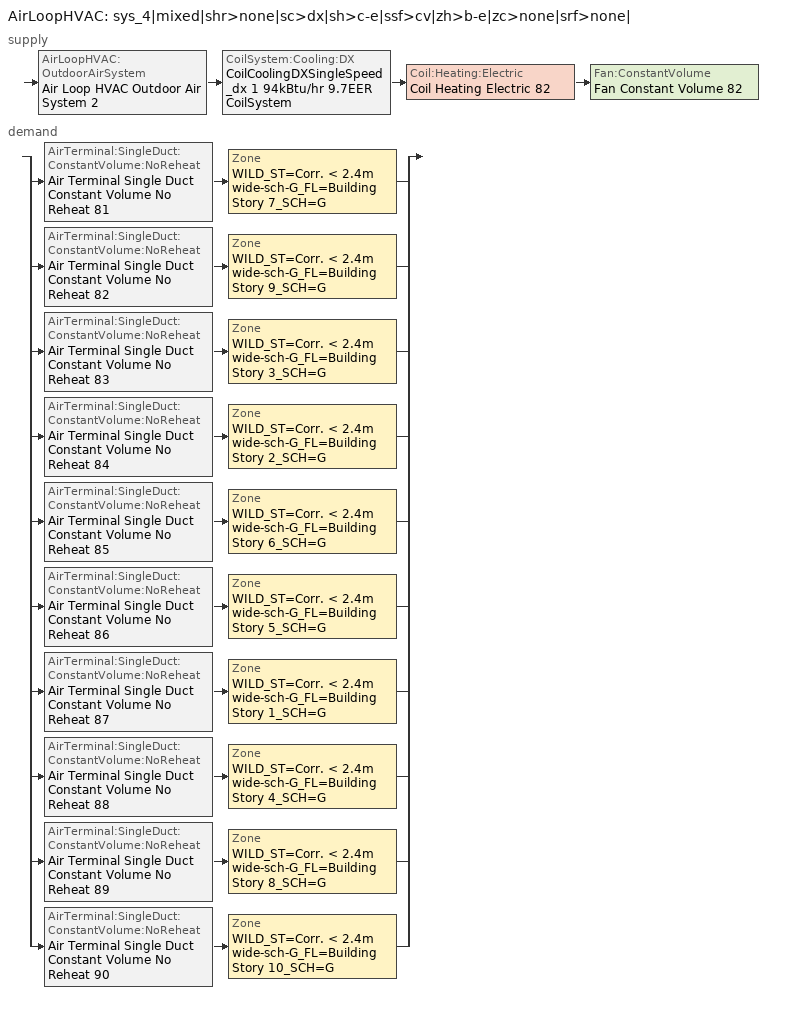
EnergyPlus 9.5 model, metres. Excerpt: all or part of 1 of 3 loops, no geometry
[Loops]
AirLoopHVAC 'sys_4|mixed|shr>none|sc>dx|sh>c-e|ssf>cv|zh>b-e|zc>none|srf>none|'
 supply: AirLoopHVAC:OutdoorAirSystem 'Air Loop HVAC Outdoor Air System 2' > CoilSystem:Cooling:DX 'CoilCoolingDXSingleSpeed_dx 1 94kBtu/hr 9.7EER CoilSystem' > Coil:Heating:Electric 'Coil Heating Electric 82' > Fan:ConstantVolume 'Fan Constant Volume 82'
 demand: split
  | AirTerminal:SingleDuct:ConstantVolume:NoReheat 'Air Terminal Single Duct Constant Volume No Reheat 81' > Zone 'WILD_ST=Corr. < 2.4m wide-sch-G_FL=Building Story 7_SCH=G'
  | AirTerminal:SingleDuct:ConstantVolume:NoReheat 'Air Terminal Single Duct Constant Volume No Reheat 82' > Zone 'WILD_ST=Corr. < 2.4m wide-sch-G_FL=Building Story 9_SCH=G'
  | AirTerminal:SingleDuct:ConstantVolume:NoReheat 'Air Terminal Single Duct Constant Volume No Reheat 83' > Zone 'WILD_ST=Corr. < 2.4m wide-sch-G_FL=Building Story 3_SCH=G'
  | AirTerminal:SingleDuct:ConstantVolume:NoReheat 'Air Terminal Single Duct Constant Volume No Reheat 84' > Zone 'WILD_ST=Corr. < 2.4m wide-sch-G_FL=Building Story 2_SCH=G'
  | AirTerminal:SingleDuct:ConstantVolume:NoReheat 'Air Terminal Single Duct Constant Volume No Reheat 85' > Zone 'WILD_ST=Corr. < 2.4m wide-sch-G_FL=Building Story 6_SCH=G'
  | AirTerminal:SingleDuct:ConstantVolume:NoReheat 'Air Terminal Single Duct Constant Volume No Reheat 86' > Zone 'WILD_ST=Corr. < 2.4m wide-sch-G_FL=Building Story 5_SCH=G'
  | AirTerminal:SingleDuct:ConstantVolume:NoReheat 'Air Terminal Single Duct Constant Volume No Reheat 87' > Zone 'WILD_ST=Corr. < 2.4m wide-sch-G_FL=Building Story 1_SCH=G'
  | AirTerminal:SingleDuct:ConstantVolume:NoReheat 'Air Terminal Single Duct Constant Volume No Reheat 88' > Zone 'WILD_ST=Corr. < 2.4m wide-sch-G_FL=Building Story 4_SCH=G'
  | AirTerminal:SingleDuct:ConstantVolume:NoReheat 'Air Terminal Single Duct Constant Volume No Reheat 89' > Zone 'WILD_ST=Corr. < 2.4m wide-sch-G_FL=Building Story 8_SCH=G'
  | AirTerminal:SingleDuct:ConstantVolume:NoReheat 'Air Terminal Single Duct Constant Volume No Reheat 90' > Zone 'WILD_ST=Corr. < 2.4m wide-sch-G_FL=Building Story 10_SCH=G'
[ZoneControl:Thermostat] Temperature Difference Between Cutout And Setpoint {deltaC}=0
Name | Zone or ZoneList | Control Type Schedule | Control 1
WILD_ST=Corr. < 2.4m wide-sch-G_FL=Building Story 10_SCH=G Thermostat | WILD_ST=Corr. < 2.4m wide-sch-G_FL=Building Story 10_SCH=G | WILD_ST=Corr. < 2.4m wide-sch-G_FL=Building Story 10_SCH=G Thermostat Schedule | Space Function Corr. < 2.4m wide-sch-G Thermostat 30
WILD_ST=Corr. < 2.4m wide-sch-G_FL=Building Story 1_SCH=G Thermostat | WILD_ST=Corr. < 2.4m wide-sch-G_FL=Building Story 1_SCH=G | WILD_ST=Corr. < 2.4m wide-sch-G_FL=Building Story 1_SCH=G Thermostat Schedule | Space Function Corr. < 2.4m wide-sch-G Thermostat 27
WILD_ST=Corr. < 2.4m wide-sch-G_FL=Building Story 2_SCH=G Thermostat | WILD_ST=Corr. < 2.4m wide-sch-G_FL=Building Story 2_SCH=G | WILD_ST=Corr. < 2.4m wide-sch-G_FL=Building Story 2_SCH=G Thermostat Schedule | Space Function Corr. < 2.4m wide-sch-G Thermostat 24
WILD_ST=Corr. < 2.4m wide-sch-G_FL=Building Story 3_SCH=G Thermostat | WILD_ST=Corr. < 2.4m wide-sch-G_FL=Building Story 3_SCH=G | WILD_ST=Corr. < 2.4m wide-sch-G_FL=Building Story 3_SCH=G Thermostat Schedule | Space Function Corr. < 2.4m wide-sch-G Thermostat 23
WILD_ST=Corr. < 2.4m wide-sch-G_FL=Building Story 4_SCH=G Thermostat | WILD_ST=Corr. < 2.4m wide-sch-G_FL=Building Story 4_SCH=G | WILD_ST=Corr. < 2.4m wide-sch-G_FL=Building Story 4_SCH=G Thermostat Schedule | Space Function Corr. < 2.4m wide-sch-G Thermostat 28
WILD_ST=Corr. < 2.4m wide-sch-G_FL=Building Story 5_SCH=G Thermostat | WILD_ST=Corr. < 2.4m wide-sch-G_FL=Building Story 5_SCH=G | WILD_ST=Corr. < 2.4m wide-sch-G_FL=Building Story 5_SCH=G Thermostat Schedule | Space Function Corr. < 2.4m wide-sch-G Thermostat 26
WILD_ST=Corr. < 2.4m wide-sch-G_FL=Building Story 6_SCH=G Thermostat | WILD_ST=Corr. < 2.4m wide-sch-G_FL=Building Story 6_SCH=G | WILD_ST=Corr. < 2.4m wide-sch-G_FL=Building Story 6_SCH=G Thermostat Schedule | Space Function Corr. < 2.4m wide-sch-G Thermostat 25
WILD_ST=Corr. < 2.4m wide-sch-G_FL=Building Story 7_SCH=G Thermostat | WILD_ST=Corr. < 2.4m wide-sch-G_FL=Building Story 7_SCH=G | WILD_ST=Corr. < 2.4m wide-sch-G_FL=Building Story 7_SCH=G Thermostat Schedule | Space Function Corr. < 2.4m wide-sch-G Thermostat 21
WILD_ST=Corr. < 2.4m wide-sch-G_FL=Building Story 8_SCH=G Thermostat | WILD_ST=Corr. < 2.4m wide-sch-G_FL=Building Story 8_SCH=G | WILD_ST=Corr. < 2.4m wide-sch-G_FL=Building Story 8_SCH=G Thermostat Schedule | Space Function Corr. < 2.4m wide-sch-G Thermostat 29
WILD_ST=Corr. < 2.4m wide-sch-G_FL=Building Story 9_SCH=G Thermostat | WILD_ST=Corr. < 2.4m wide-sch-G_FL=Building Story 9_SCH=G | WILD_ST=Corr. < 2.4m wide-sch-G_FL=Building Story 9_SCH=G Thermostat Schedule | Space Function Corr. < 2.4m wide-sch-G Thermostat 22
[ThermostatSetpoint:DualSetpoint] Heating Setpoint Temperature Schedule=NECB-G-Thermostat Setpoint-Heating; Cooling Setpoint Temperature Schedule=NECB-G-Thermostat Setpoint-Cooling
Space Function Corr. < 2.4m wide-sch-G Thermostat 30; Space Function Corr. < 2.4m wide-sch-G Thermostat 27; Space Function Corr. < 2.4m wide-sch-G Thermostat 24; Space Function Corr. < 2.4m wide-sch-G Thermostat 23; Space Function Corr. < 2.4m wide-sch-G Thermostat 28; Space Function Corr. < 2.4m wide-sch-G Thermostat 26; Space Function Corr. < 2.4m wide-sch-G Thermostat 25; Space Function Corr. < 2.4m wide-sch-G Thermostat 21; Space Function Corr. < 2.4m wide-sch-G Thermostat 29; Space Function Corr. < 2.4m wide-sch-G Thermostat 22
[Fan:ConstantVolume]
Fan Constant Volume 82: Availability Schedule=sys_4|mixed|shr>none|sc>dx|sh>c-e|ssf>cv|zh>b-e|zc>none|srf>none| Occ Sch; Fan Total Efficiency=0.39975; Pressure Rise {Pa}=640; Maximum Flow Rate {m3/s}=AutoSize; Motor Efficiency=0.615; Motor In Airstream Fraction=1
[Coil:Heating:Electric]
Coil Heating Electric 82: Availability Schedule=Always On Discrete; Efficiency=1; Nominal Capacity {W}=Autosize
[Coil:Cooling:DX:SingleSpeed]
CoilCoolingDXSingleSpeed_dx 1 94kBtu/hr 9.7EER: Availability Schedule=Always On Discrete; Gross Rated Total Cooling Capacity {W}=Autosize; Gross Rated Sensible Heat Ratio=Autosize; Gross Rated Cooling COP {W/W}=3.36599; Rated Air Flow Rate {m3/s}=Autosize; Rated Evaporator Fan Power Per Volume Flow Rate {W/(m3/s)}=773.3; Total Cooling Capacity Function of Temperature Curve=DXCOOL-NECB2011-REF-CAPFT; Total Cooling Capacity Function of Flow Fraction Curve=DXCOOL-NECB2011-REF-CAPFFLOW; Energy Input Ratio Function of Temperature Curve=DXCOOL-NECB2011-REF-COOLEIRFT; Energy Input Ratio Function of Flow Fraction Curve=DXCOOL-NECB2011-REF-COOLEIRFFLOW; Part Load Fraction Correlation Curve=DXCOOL-NECB2011-REF-COOLPLFFPLR; Minimum Outdoor Dry-Bulb Temperature for Compressor Operation {C}=-25; Condenser Type=AirCooled; Evaporative Condenser Effectiveness=0; Evaporative Condenser Air Flow Rate {m3/s}=Autosize; Evaporative Condenser Pump Rated Power Consumption {W}=Autosize; Crankcase Heater Capacity {W}=0; Maximum Outdoor Dry-Bulb Temperature for Crankcase Heater Operation {C}=0; Basin Heater Capacity {W/K}=0; Basin Heater Setpoint Temperature {C}=10
[ZoneHVAC:Baseboard:Convective:Electric] Availability Schedule=Always On Discrete; Heating Design Capacity {W}=Autosize; Efficiency=1
Zone HVAC Baseboard Convective Electric 90; Zone HVAC Baseboard Convective Electric 87; Zone HVAC Baseboard Convective Electric 84; Zone HVAC Baseboard Convective Electric 83; Zone HVAC Baseboard Convective Electric 88; Zone HVAC Baseboard Convective Electric 86; Zone HVAC Baseboard Convective Electric 85; Zone HVAC Baseboard Convective Electric 81; Zone HVAC Baseboard Convective Electric 89; Zone HVAC Baseboard Convective Electric 82
[AirTerminal:SingleDuct:ConstantVolume:NoReheat] Availability Schedule=Always On Discrete; Maximum Air Flow Rate {m3/s}=AutoSize
Air Terminal Single Duct Constant Volume No Reheat 90; Air Terminal Single Duct Constant Volume No Reheat 87; Air Terminal Single Duct Constant Volume No Reheat 84; Air Terminal Single Duct Constant Volume No Reheat 83; Air Terminal Single Duct Constant Volume No Reheat 88; Air Terminal Single Duct Constant Volume No Reheat 86; Air Terminal Single Duct Constant Volume No Reheat 85; Air Terminal Single Duct Constant Volume No Reheat 81; Air Terminal Single Duct Constant Volume No Reheat 89; Air Terminal Single Duct Constant Volume No Reheat 82
[Zone equipment]
WILD_ST=Corr. < 2.4m wide-sch-G_FL=Building Story 10_SCH=G: Zone HVAC Baseboard Convective Electric 90, Air Terminal Single Duct Constant Volume No Reheat 90
WILD_ST=Corr. < 2.4m wide-sch-G_FL=Building Story 1_SCH=G: Zone HVAC Baseboard Convective Electric 87, Air Terminal Single Duct Constant Volume No Reheat 87
WILD_ST=Corr. < 2.4m wide-sch-G_FL=Building Story 2_SCH=G: Zone HVAC Baseboard Convective Electric 84, Air Terminal Single Duct Constant Volume No Reheat 84
WILD_ST=Corr. < 2.4m wide-sch-G_FL=Building Story 3_SCH=G: Zone HVAC Baseboard Convective Electric 83, Air Terminal Single Duct Constant Volume No Reheat 83
WILD_ST=Corr. < 2.4m wide-sch-G_FL=Building Story 4_SCH=G: Zone HVAC Baseboard Convective Electric 88, Air Terminal Single Duct Constant Volume No Reheat 88
WILD_ST=Corr. < 2.4m wide-sch-G_FL=Building Story 5_SCH=G: Zone HVAC Baseboard Convective Electric 86, Air Terminal Single Duct Constant Volume No Reheat 86
WILD_ST=Corr. < 2.4m wide-sch-G_FL=Building Story 6_SCH=G: Zone HVAC Baseboard Convective Electric 85, Air Terminal Single Duct Constant Volume No Reheat 85
WILD_ST=Corr. < 2.4m wide-sch-G_FL=Building Story 7_SCH=G: Zone HVAC Baseboard Convective Electric 81, Air Terminal Single Duct Constant Volume No Reheat 81
WILD_ST=Corr. < 2.4m wide-sch-G_FL=Building Story 8_SCH=G: Zone HVAC Baseboard Convective Electric 89, Air Terminal Single Duct Constant Volume No Reheat 89
WILD_ST=Corr. < 2.4m wide-sch-G_FL=Building Story 9_SCH=G: Zone HVAC Baseboard Convective Electric 82, Air Terminal Single Duct Constant Volume No Reheat 82
[Sizing:Zone] Zone Cooling Design Supply Air Temperature Input Method=TemperatureDifference; Zone Cooling Design Supply Air Temperature {C}=14; Zone Cooling Design Supply Air Temperature Difference {deltaC}=11; Zone Heating Design Supply Air Temperature Input Method=TemperatureDifference; Zone Heating Design Supply Air Temperature {C}=40; Zone Heating Design Supply Air Temperature Difference {deltaC}=21; Zone Cooling Design Supply Air Humidity Ratio {kgWater/kgDryAir}=0.0085; Zone Heating Design Supply Air Humidity Ratio {kgWater/kgDryAir}=0.008; Design Specification Outdoor Air Object=Space Function Corr. < 2.4m wide-sch-G Ventilation; Zone Heating Sizing Factor=1.3; Zone Cooling Sizing Factor=1.1; Cooling Design Air Flow Method=DesignDay; Cooling Design Air Flow Rate {m3/s}=0; Cooling Minimum Air Flow per Zone Floor Area {m3/s-m2}=0.000762; Cooling Minimum Air Flow {m3/s}=0; Cooling Minimum Air Flow Fraction=0; Heating Design Air Flow Method=DesignDay; Heating Design Air Flow Rate {m3/s}=0; Heating Maximum Air Flow per Zone Floor Area {m3/s-m2}=0.002032; Heating Maximum Air Flow {m3/s}=0.141576; Heating Maximum Air Flow Fraction=0.3; Account for Dedicated Outdoor Air System=No
WILD_ST=Corr. < 2.4m wide-sch-G_FL=Building Story 10_SCH=G; WILD_ST=Corr. < 2.4m wide-sch-G_FL=Building Story 1_SCH=G; WILD_ST=Corr. < 2.4m wide-sch-G_FL=Building Story 2_SCH=G; WILD_ST=Corr. < 2.4m wide-sch-G_FL=Building Story 3_SCH=G; WILD_ST=Corr. < 2.4m wide-sch-G_FL=Building Story 4_SCH=G; WILD_ST=Corr. < 2.4m wide-sch-G_FL=Building Story 5_SCH=G; WILD_ST=Corr. < 2.4m wide-sch-G_FL=Building Story 6_SCH=G; WILD_ST=Corr. < 2.4m wide-sch-G_FL=Building Story 7_SCH=G; WILD_ST=Corr. < 2.4m wide-sch-G_FL=Building Story 8_SCH=G; WILD_ST=Corr. < 2.4m wide-sch-G_FL=Building Story 9_SCH=G
[Controller:MechanicalVentilation]
Controller Mechanical Ventilation 2: Availability Schedule=sys_4|mixed|shr>none|sc>dx|sh>c-e|ssf>cv|zh>b-e|zc>none|srf>none| Occ Sch; Demand Controlled Ventilation=No; System Outdoor Air Method=ZoneSum; Zone or ZoneList Name 1=WILD_ST=Corr. < 2.4m wide-sch-G_FL=Building Story 10_SCH=G; Design Specification Outdoor Air Object Name 1=Space Function Corr. < 2.4m wide-sch-G Ventilation; Zone or ZoneList Name 2=WILD_ST=Corr. < 2.4m wide-sch-G_FL=Building Story 1_SCH=G; Design Specification Outdoor Air Object Name 2=Space Function Corr. < 2.4m wide-sch-G Ventilation; Zone or ZoneList Name 3=WILD_ST=Corr. < 2.4m wide-sch-G_FL=Building Story 2_SCH=G; Design Specification Outdoor Air Object Name 3=Space Function Corr. < 2.4m wide-sch-G Ventilation; Zone or ZoneList Name 4=WILD_ST=Corr. < 2.4m wide-sch-G_FL=Building Story 3_SCH=G; Design Specification Outdoor Air Object Name 4=Space Function Corr. < 2.4m wide-sch-G Ventilation; Zone or ZoneList Name 5=WILD_ST=Corr. < 2.4m wide-sch-G_FL=Building Story 4_SCH=G; Design Specification Outdoor Air Object Name 5=Space Function Corr. < 2.4m wide-sch-G Ventilation; Zone or ZoneList Name 6=WILD_ST=Corr. < 2.4m wide-sch-G_FL=Building Story 5_SCH=G; Design Specification Outdoor Air Object Name 6=Space Function Corr. < 2.4m wide-sch-G Ventilation; Zone or ZoneList Name 7=WILD_ST=Corr. < 2.4m wide-sch-G_FL=Building Story 6_SCH=G; Design Specification Outdoor Air Object Name 7=Space Function Corr. < 2.4m wide-sch-G Ventilation; Zone or ZoneList Name 8=WILD_ST=Corr. < 2.4m wide-sch-G_FL=Building Story 7_SCH=G; Design Specification Outdoor Air Object Name 8=Space Function Corr. < 2.4m wide-sch-G Ventilation; Zone or ZoneList Name 9=WILD_ST=Corr. < 2.4m wide-sch-G_FL=Building Story 8_SCH=G; Design Specification Outdoor Air Object Name 9=Space Function Corr. < 2.4m wide-sch-G Ventilation; Zone or ZoneList Name 10=WILD_ST=Corr. < 2.4m wide-sch-G_FL=Building Story 9_SCH=G; Design Specification Outdoor Air Object Name 10=Space Function Corr. < 2.4m wide-sch-G Ventilation
[DesignSpecification:OutdoorAir]
Space Function Corr. < 2.4m wide-sch-G Ventilation: Outdoor Air Method=Sum; Outdoor Air Flow per Person {m3/s-person}=0; Outdoor Air Flow per Zone Floor Area {m3/s-m2}=0.000254; Outdoor Air Flow per Zone {m3/s}=0; Outdoor Air Flow Air Changes per Hour {1/hr}=0
[AirLoopHVAC]
sys_4|mixed|shr>none|sc>dx|sh>c-e|ssf>cv|zh>b-e|zc>none|srf>none|: Design Supply Air Flow Rate {m3/s}=AutoSize; Design Return Air Flow Fraction of Supply Air Flow=1
[Sizing:System]
sys_4|mixed|shr>none|sc>dx|sh>c-e|ssf>cv|zh>b-e|zc>none|srf>none|: Type of Load to Size On=Sensible; Design Outdoor Air Flow Rate {m3/s}=Autosize; Central Heating Maximum System Air Flow Ratio=1; Preheat Design Temperature {C}=7; Preheat Design Humidity Ratio {kgWater/kgDryAir}=0.008; Precool Design Temperature {C}=13; Precool Design Humidity Ratio {kgWater/kgDryAir}=0.008; Central Cooling Design Supply Air Temperature {C}=13; Central Heating Design Supply Air Temperature {C}=43; Type of Zone Sum to Use=NonCoincident; 100% Outdoor Air in Cooling=No; 100% Outdoor Air in Heating=No; Central Cooling Design Supply Air Humidity Ratio {kgWater/kgDryAir}=0.0085; Central Heating Design Supply Air Humidity Ratio {kgWater/kgDryAir}=0.008; Cooling Supply Air Flow Rate Method=DesignDay; Cooling Supply Air Flow Rate {m3/s}=0; Cooling Supply Air Flow Rate Per Floor Area {m3/s-m2}=0.00996765; Cooling Fraction of Autosized Cooling Supply Air Flow Rate=1; Cooling Supply Air Flow Rate Per Unit Cooling Capacity {m3/s-W}=3.94755e-05; Heating Supply Air Flow Rate Method=DesignDay; Heating Supply Air Flow Rate {m3/s}=0; Heating Supply Air Flow Rate Per Floor Area {m3/s-m2}=0.00996765; Heating Fraction of Autosized Heating Supply Air Flow Rate=1; Heating Fraction of Autosized Cooling Supply Air Flow Rate=1; Heating Supply Air Flow Rate Per Unit Heating Capacity {m3/s-W}=3.15882e-05; System Outdoor Air Method=ZoneSum; Zone Maximum Outdoor Air Fraction=1; Cooling Design Capacity Method=CoolingDesignCapacity; Cooling Design Capacity {W}=Autosize; Cooling Design Capacity Per Floor Area {W/m2}=234.7; Fraction of Autosized Cooling Design Capacity=1; Heating Design Capacity Method=HeatingDesignCapacity; Heating Design Capacity {W}=Autosize; Heating Design Capacity Per Floor Area {W/m2}=157; Fraction of Autosized Heating Design Capacity=1; Central Cooling Capacity Control Method=OnOff
[Controller:OutdoorAir]
Controller Outdoor Air 2: Minimum Outdoor Air Flow Rate {m3/s}=Autosize; Maximum Outdoor Air Flow Rate {m3/s}=Autosize; Economizer Control Type=DifferentialEnthalpy; Economizer Control Action Type=ModulateFlow; Lockout Type=NoLockout; Minimum Limit Type=FixedMinimum; Minimum Outdoor Air Schedule=sys_4|mixed|shr>none|sc>dx|sh>c-e|ssf>cv|zh>b-e|zc>none|srf>none| Occ Sch; Mechanical Ventilation Controller=Controller Mechanical Ventilation 2; High Humidity Control=No; Control High Indoor Humidity Based on Outdoor Humidity Ratio=Yes; Heat Recovery Bypass Control Type=BypassWhenWithinEconomizerLimits
[SetpointManager:MixedAir] Control Variable=Temperature
Node 509 OS Default SPM; Node 508 OS Default SPM; Node 507 OS Default SPM
[CoilSystem:Cooling:DX]
CoilCoolingDXSingleSpeed_dx 1 94kBtu/hr 9.7EER CoilSystem: Availability Schedule=Always On Discrete; Cooling Coil=CoilCoolingDXSingleSpeed_dx 1 94kBtu/hr 9.7EER
[SetpointManager:SingleZone:Reheat]
Setpoint Manager Single Zone Reheat 1: Control Variable=Temperature; Minimum Supply Air Temperature {C}=13; Maximum Supply Air Temperature {C}=43; Control Zone=WILD_ST=Corr. < 2.4m wide-sch-G_FL=Building Story 7_SCH=G
[Schedule:Compact]
WILD_ST=Corr. < 2.4m wide-sch-G_FL=Building Story 10_SCH=G Thermostat Schedule; WILD_ST=Corr. < 2.4m wide-sch-G_FL=Building Story 1_SCH=G Thermostat Schedule; WILD_ST=Corr. < 2.4m wide-sch-G_FL=Building Story 2_SCH=G Thermostat Schedule; WILD_ST=Corr. < 2.4m wide-sch-G_FL=Building Story 3_SCH=G Thermostat Schedule; WILD_ST=Corr. < 2.4m wide-sch-G_FL=Building Story 4_SCH=G Thermostat Schedule; WILD_ST=Corr. < 2.4m wide-sch-G_FL=Building Story 5_SCH=G Thermostat Schedule; WILD_ST=Corr. < 2.4m wide-sch-G_FL=Building Story 6_SCH=G Thermostat Schedule; WILD_ST=Corr. < 2.4m wide-sch-G_FL=Building Story 7_SCH=G Thermostat Schedule; WILD_ST=Corr. < 2.4m wide-sch-G_FL=Building Story 8_SCH=G Thermostat Schedule; WILD_ST=Corr. < 2.4m wide-sch-G_FL=Building Story 9_SCH=G Thermostat Schedule: Through: 12/31, For: AllDays, Until: 24:00, 4
[Schedule:Day:Interval]
NECB-G-Thermostat Setpoint-Heating Sun|Hol Day; NECB-G-Thermostat Setpoint-Heating Default|Wkdy Day; NECB-G-Thermostat Setpoint-Heating Sat Day; NECB-G-Thermostat Setpoint-Heating Default: No, 01:00, 22, 07:00, 18, 08:00, 20, 24:00, 22
NECB-G-Thermostat Setpoint-Cooling Sun|Hol Day; NECB-G-Thermostat Setpoint-Cooling Default|Wkdy Day; NECB-G-Thermostat Setpoint-Cooling Sat Day; NECB-G-Thermostat Setpoint-Cooling Default: No, 24:00, 24
sys_4|mixed|shr>none|sc>dx|sh>c-e|ssf>cv|zh>b-e|zc>none|srf>none| Occ Sch Default; sys_4|mixed|shr>none|sc>dx|sh>c-e|ssf>cv|zh>b-e|zc>none|srf>none| Occ Sch Summer Design Day; sys_4|mixed|shr>none|sc>dx|sh>c-e|ssf>cv|zh>b-e|zc>none|srf>none| Occ Sch Winter Design Day: No, 24:00, 1
[Schedule:Week:Daily]
NECB-G-Thermostat Setpoint-Heating Week Rule - Jan1-Dec31: NECB-G-Thermostat Setpoint-Heating Sun|Hol Day, NECB-G-Thermostat Setpoint-Heating Default|Wkdy Day, NECB-G-Thermostat Setpoint-Heating Default|Wkdy Day, NECB-G-Thermostat Setpoint-Heating Default|Wkdy Day, NECB-G-Thermostat Setpoint-Heating Default|Wkdy Day, NECB-G-Thermostat Setpoint-Heating Default|Wkdy Day, NECB-G-Thermostat Setpoint-Heating Sat Day, NECB-G-Thermostat Setpoint-Heating Default, NECB-G-Thermostat Setpoint-Heating Default, NECB-G-Thermostat Setpoint-Heating Default, NECB-G-Thermostat Setpoint-Heating Default, NECB-G-Thermostat Setpoint-Heating Default
NECB-G-Thermostat Setpoint-Cooling Week Rule - Jan1-Dec31: NECB-G-Thermostat Setpoint-Cooling Sun|Hol Day, NECB-G-Thermostat Setpoint-Cooling Default|Wkdy Day, NECB-G-Thermostat Setpoint-Cooling Default|Wkdy Day, NECB-G-Thermostat Setpoint-Cooling Default|Wkdy Day, NECB-G-Thermostat Setpoint-Cooling Default|Wkdy Day, NECB-G-Thermostat Setpoint-Cooling Default|Wkdy Day, NECB-G-Thermostat Setpoint-Cooling Sat Day, NECB-G-Thermostat Setpoint-Cooling Default, NECB-G-Thermostat Setpoint-Cooling Default, NECB-G-Thermostat Setpoint-Cooling Default, NECB-G-Thermostat Setpoint-Cooling Default, NECB-G-Thermostat Setpoint-Cooling Default
sys_4|mixed|shr>none|sc>dx|sh>c-e|ssf>cv|zh>b-e|zc>none|srf>none| Occ Sch Week Rule - Jan1-Dec31: sys_4|mixed|shr>none|sc>dx|sh>c-e|ssf>cv|zh>b-e|zc>none|srf>none| Occ Sch Default, sys_4|mixed|shr>none|sc>dx|sh>c-e|ssf>cv|zh>b-e|zc>none|srf>none| Occ Sch Default, sys_4|mixed|shr>none|sc>dx|sh>c-e|ssf>cv|zh>b-e|zc>none|srf>none| Occ Sch Default, sys_4|mixed|shr>none|sc>dx|sh>c-e|ssf>cv|zh>b-e|zc>none|srf>none| Occ Sch Default, sys_4|mixed|shr>none|sc>dx|sh>c-e|ssf>cv|zh>b-e|zc>none|srf>none| Occ Sch Default, sys_4|mixed|shr>none|sc>dx|sh>c-e|ssf>cv|zh>b-e|zc>none|srf>none| Occ Sch Default, sys_4|mixed|shr>none|sc>dx|sh>c-e|ssf>cv|zh>b-e|zc>none|srf>none| Occ Sch Default, sys_4|mixed|shr>none|sc>dx|sh>c-e|ssf>cv|zh>b-e|zc>none|srf>none| Occ Sch Default, sys_4|mixed|shr>none|sc>dx|sh>c-e|ssf>cv|zh>b-e|zc>none|srf>none| Occ Sch Summer Design Day, sys_4|mixed|shr>none|sc>dx|sh>c-e|ssf>cv|zh>b-e|zc>none|srf>none| Occ Sch Winter Design Day, sys_4|mixed|shr>none|sc>dx|sh>c-e|ssf>cv|zh>b-e|zc>none|srf>none| Occ Sch Default, sys_4|mixed|shr>none|sc>dx|sh>c-e|ssf>cv|zh>b-e|zc>none|srf>none| Occ Sch Default
[Schedule:Year]
NECB-G-Thermostat Setpoint-Heating: NECB-G-Thermostat Setpoint-Heating Week Rule - Jan1-Dec31, 1, 1, 12, 31
NECB-G-Thermostat Setpoint-Cooling: NECB-G-Thermostat Setpoint-Cooling Week Rule - Jan1-Dec31, 1, 1, 12, 31
sys_4|mixed|shr>none|sc>dx|sh>c-e|ssf>cv|zh>b-e|zc>none|srf>none| Occ Sch: sys_4|mixed|shr>none|sc>dx|sh>c-e|ssf>cv|zh>b-e|zc>none|srf>none| Occ Sch Week Rule - Jan1-Dec31, 1, 1, 12, 31
[Schedule:Constant]
Always On Discrete: Hourly Value=1
[Curve:Biquadratic] Minimum Value of x {BasedOnField A2}=13; Maximum Value of x {BasedOnField A2}=24; Minimum Value of y {BasedOnField A3}=24; Maximum Value of y {BasedOnField A3}=46
Name | Coefficient1 Constant | Coefficient2 x | Coefficient3 x**2 | Coefficient4 y | Coefficient5 y**2 | Coefficient6 x*y
DXCOOL-NECB2011-REF-CAPFT | 0.867905 | 0.0142459 | 0.00055436 | -0.0075575 | 3.3e-05 | -0.0001918
DXCOOL-NECB2011-REF-COOLEIRFT | 0.114171 | 0.0281822 | -0.0004199 | 0.0214108 | 0.000161028 | -0.000679104
[Curve:Quadratic] Minimum Value of x {BasedOnField A2}=0.5; Maximum Value of x {BasedOnField A2}=1.5
Name | Coefficient1 Constant | Coefficient2 x | Coefficient3 x**2
DXCOOL-NECB2011-REF-CAPFFLOW | 0.8 | 0.2 | 0
DXCOOL-NECB2011-REF-COOLEIRFFLOW | 1.1552 | -0.1808 | 0.0256
[Curve:Cubic]
DXCOOL-NECB2011-REF-COOLPLFFPLR: Coefficient1 Constant=0.0277; Coefficient2 x=4.9151; Coefficient3 x**2=-8.184; Coefficient4 x**3=4.2702; Minimum Value of x {BasedOnField A2}=0.7; Maximum Value of x {BasedOnField A2}=1
